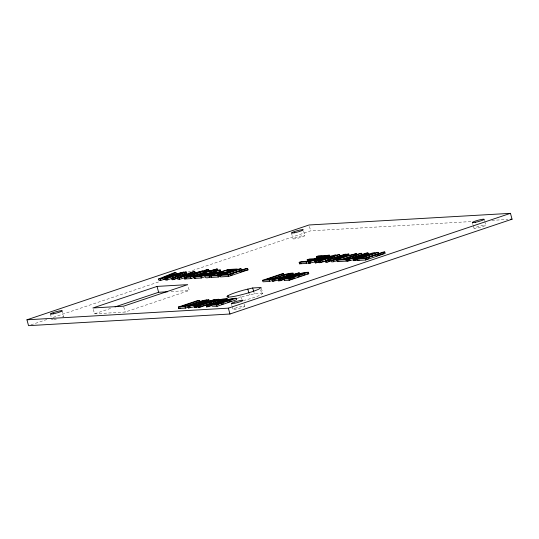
<?xml version="1.0" encoding="UTF-8"?>
<svg xmlns="http://www.w3.org/2000/svg" width="539" height="539" viewBox="0 0 539 539"><rect width="100%" height="100%" fill="white"/><g stroke="black" fill="none" stroke-linecap="round" stroke-linejoin="round"><path stroke-width="0.4" stroke-dasharray="2.69 2.02" d="M261.388 288.224L262.783 293.351L260.431 295.001A17.726 1.974 -15.2 0 1 245.562 300.001L244.106 300.364M30.932 324.862L47.668 319.236M53.246 317.363L159.234 281.742M187.922 272.094L310.646 230.847L471.766 221.529M93.314 309.426L94.514 313.826L111.923 307.971M94.514 313.826L125.149 312.047L189.263 290.501L187.868 285.374M262.783 293.351L254.32 293.836L245.777 295.85A17.726 1.974 -15.2 0 0 237.207 298.411M491.912 220.363L507.853 219.44M171.045 291.559L189.263 290.501M484.17 219.326L484.568 220.795M484.77 221.529L485.76 225.187A6.111 0.68 -15.2 0 1 476.88 228.179A6.111 0.68 -15.2 0 1 476.941 226.939A6.111 0.68 -15.2 0 1 485.76 225.187M472.366 222.486L472.966 224.682M473.168 225.417L473.963 228.347M309.453 226.454L310.646 230.847M303.659 231.258L304.852 235.658A6.111 0.68 -15.2 0 1 295.972 238.642A6.111 0.68 -15.2 0 1 296.032 237.403A6.111 0.68 -15.2 0 1 304.852 235.658M291.458 232.949L293.054 238.811M260.667 289.82L261.86 294.213M253.923 292.374L254.32 293.836M249.018 293.465L249.416 294.934M244.079 304.07L244.672 306.267M240.731 296.517L241.526 299.448M231.514 304.185L231.911 305.653M232.114 306.381L232.909 309.312M123.754 306.92L125.149 312.047M62.194 310.821L63.784 316.683A6.111 0.68 -15.2 0 0 62.079 316.636M50.39 313.974L51.98 319.836M56.319 319.357A6.111 0.68 -15.2 0 1 52.788 319.27M236.244 307.836L235.873 307.958A6.111 0.68 -15.2 0 0 233.468 309.521L233.663 309.514A6.111 0.68 -15.2 0 0 241.337 307.749L241.708 307.621A6.111 0.68 -15.2 0 0 244.113 306.058L243.918 306.071A6.111 0.68 -15.2 0 0 236.244 307.836"/><path stroke-width="0.81" d="M212.144 306.186L217.082 306.3L236.587 299.745L236.19 298.276L233.01 298.465L222.674 300.728L219.804 302.271L211.611 304.912L216.685 304.838L236.19 298.276M205.453 277.187C205.211 278.501 210.021 277.437 211.187 276.999M209.226 301.328L208.829 299.859L203.816 302.635L215.155 299.495L195.65 306.051L194.175 306.139L194.572 307.601L198.392 306.731M293.432 274.62L293.034 273.152L288.021 275.934L299.361 272.788L279.856 279.343L278.38 279.431L278.778 280.893L284.154 279.498M284.781 279.923L284.174 280.368L289.248 280.293L308.759 273.731L308.355 272.269L305.175 272.451L294.846 274.715L291.97 276.258L283.777 278.899L288.85 278.825L308.355 272.269M168.033 278.245L160.817 280.347L158.998 280.448L158.601 278.986L174.367 272.646L175.923 272.552L176.327 274.021L174.845 274.614M186.892 277.154L179.676 279.256L177.857 279.357L177.459 277.895L193.225 271.555L194.781 271.467L195.179 272.929L193.696 273.522M337.677 260.681L331.849 261.954L331.451 260.485L347.224 254.145L348.78 254.058L349.178 255.526M169.677 275.052L162.192 278.043L173.1 274.85L169.677 275.052L170.075 276.514M175.923 272.552L171.483 274.331L175.721 274.082L183.671 272.107L160.42 278.879L158.601 278.986M188.535 273.96L181.05 276.952L191.951 273.758L188.535 273.96L188.933 275.422M194.781 271.467L190.341 273.239L194.579 272.99L202.523 271.016L179.278 277.787L177.459 277.895M348.78 254.058L344.333 255.83L348.578 255.587L356.522 253.613L333.27 260.384L331.451 260.485M26.95 319.802L309.056 224.985L510.46 213.336L512.05 219.198L229.944 314.015L28.54 325.664L26.95 319.802L228.354 308.153L510.46 213.336M165.21 278.602L166.686 278.515L175.714 275.483L176.112 276.952L167.083 279.984L165.608 280.071L165.21 278.602L184.722 272.047L186.198 271.959L186.595 273.428L182.842 274.688M186.198 271.959L177.944 274.735C191.433 272.66 174.097 278.043 171.624 278.232L172.022 279.701L173.497 279.613L179.46 277.605M182.775 274.297L185.12 273.509M171.624 278.232L180.242 275.058L175.714 275.483M172.022 279.701L175.882 278.4M157.031 286.411L92.917 307.964L123.559 306.186L187.673 284.639L157.031 286.411L158.628 292.273L167.737 291.747M194.667 277.363L190.887 278.609L184.688 278.966L184.291 277.497L207.165 269.52L208.566 269.439L208.964 270.901M208.566 269.439L204.099 270.942L211.295 270.524L217.163 268.941L217.567 270.41M202.967 271.629L188.023 276.655L191.352 276.467L208.418 271.319L202.967 271.629L203.371 273.098M184.688 278.966L186.251 278.441M195.502 275.739L202.583 273.361M184.291 277.497L190.483 277.14L217.163 268.941M205.116 276.696L201.215 278.009L194.276 278.407L193.878 276.945L196.183 276.17L201.647 275.853L206.989 274.055L201.903 274.351L202.3 275.82M211.477 272.626L211.079 271.164L213.383 270.389L220.323 269.985L220.721 271.454L217.601 272.498M201.903 274.351L204.207 273.576L209.294 273.28L216.543 270.847L211.079 271.164M194.276 278.407L195.812 277.895M193.878 276.945L200.818 276.541L220.323 269.985M115.09 306.907L158.628 292.273M209.233 276.056L228.738 269.5L219.993 272.027L212.123 273.293L204.759 275.975L209.233 276.056L209.631 277.524M220.532 276.238L218.194 277.026L211.254 277.43L210.857 275.961L213.161 275.186L218.625 274.87L223.968 273.078L218.881 273.367L219.279 274.836M228.455 271.649L228.058 270.18L230.362 269.406L237.301 269.001L217.796 275.564L210.857 275.961M218.881 273.367L221.185 272.593L226.272 272.303L233.522 269.864L228.058 270.18M216.651 275.159L219.771 274.115M222.897 273.064L229.136 270.962L227.66 271.05M241.027 268.786L223.826 274.573L228.934 274.277L246.134 268.496L247.61 268.409L248.007 269.871L228.502 276.433L220.444 276.898L220.047 275.429L239.552 268.873L241.027 268.786L241.425 270.255L228.132 274.722M220.047 275.429L228.105 274.964L247.61 268.409M230.113 275.476L232.457 274.688M240.279 272.06L245.75 270.221M308.867 262.634L306.529 263.416L299.59 263.82L299.192 262.352L301.496 261.577L306.961 261.267L312.303 259.468L307.217 259.764L307.614 261.226M316.791 258.04L316.393 256.571L318.697 255.796L325.637 255.398L306.132 261.954L299.192 262.352M307.217 259.764L309.521 258.989L314.608 258.693L321.857 256.254L316.393 256.571M299.59 263.82L301.126 263.301M315.989 261.684L308.78 263.288L308.382 261.826L327.887 255.264L329.356 255.183L329.753 256.645M329.356 255.183L313.866 260.384L335.864 254.806L316.353 261.361L314.884 261.449L315.281 262.911L319.095 262.042M188.522 307.089L185.369 308.133L178.759 308.517L178.362 307.055L197.867 300.493L199.342 300.412L199.74 301.874L192.706 304.239M308.78 263.288L310.336 262.762M314.884 261.449L330.124 256.328L308.382 261.826M199.342 300.412L182.142 306.192C191.311 305.728 199.538 299.967 208.829 299.859M329.592 259.953L320.476 262.614L319 262.695L318.603 261.233L338.115 254.677L339.59 254.59L339.988 256.052L334.416 257.925M178.759 308.517L180.316 307.991M272.727 280.381L269.574 281.432L262.965 281.809L262.56 280.347L282.072 273.792L283.548 273.704L283.945 275.166M318.603 261.233L327.732 258.572L332.839 258.282L325.185 260.849L325.583 262.318L327.058 262.23L335.642 259.347M339.59 254.59L330.036 257.797L335.143 257.507L344.69 254.293L346.173 254.206L326.661 260.768L325.185 260.849M315.281 262.911L319.095 261.631M283.548 273.704L266.347 279.485C275.517 279.02 283.743 273.26 293.034 273.152M195.071 306.657L188.421 307.958L188.023 306.496L201.195 303.161L206.949 299.967L184.971 306.671L178.362 307.055M319 262.695L323.683 261.125M188.421 307.958L189.971 307.439M279.276 279.95L272.626 281.25L272.229 279.788L285.401 276.453L291.154 273.266L269.177 279.963L262.56 280.347M194.175 306.139L202.967 303.181L188.023 306.496M328.642 261.287L330.939 260.519M197.901 305.923L217.412 299.367L218.888 299.28L199.376 305.835L197.901 305.923L198.298 307.385L199.774 307.304L210.702 303.632M272.626 281.25L274.951 280.475M196.041 307.109L198.237 306.374M278.38 279.431L287.172 276.473L272.229 279.788M347.796 260.606L346.26 261.119L337.333 261.637L336.929 260.169L339.24 259.394L342.966 259.178L360.167 253.397L361.642 253.317L362.04 254.779L347.965 259.508M198.298 307.385L210.783 303.188M278.778 280.893L283.17 279.418M211.989 305.512L206.612 306.907L206.215 305.438L213.862 302.871C201.99 303.787 225.929 297.575 227.195 298.801L227.593 300.263M361.642 253.317L344.441 259.097L348.167 258.882L345.863 259.657L336.929 260.169M337.333 261.637L338.869 261.119M206.215 305.438L207.69 305.357L227.195 298.801M353.779 259.67L347.379 261.058L346.981 259.589L366.486 253.034L367.955 252.946L368.353 254.415M206.612 306.907L211.2 305.364M367.955 252.946L352.472 258.154L374.464 252.569L354.952 259.131L353.483 259.212L353.88 260.681L357.694 259.805M289.989 279.633L294.988 277.949M297.858 276.985L301.463 275.773M302.905 275.288L305.067 274.567M347.379 261.058L350.498 260.007M353.483 259.212L368.723 254.091L346.981 259.589M221.388 304.441L223.53 303.72M227.856 302.271L231.46 301.058M378.189 252.353L360.989 258.141L366.089 257.844L383.296 252.063L384.772 251.976L385.169 253.438L365.658 260L357.6 260.465L357.202 258.996L376.714 252.441L378.189 252.353L378.587 253.822L364.512 258.552M353.88 260.681L356.933 259.657M357.6 260.465L359.163 259.939M357.202 258.996L365.26 258.531L384.772 251.976M366.486 259.306L368.838 258.518M376.653 255.89L383.694 253.525M192.78 305.68L203.028 302.541L202.63 301.072M276.985 278.98L279.822 278.057M280.529 277.821L287.226 275.833L286.829 274.364M289.814 277.019C280.509 279.876 294.988 277.349 295.298 276.244L289.814 277.019L290.211 278.488L290.952 278.286M217.641 303.033C208.344 305.882 222.816 303.363 223.133 302.258L217.641 303.033L218.039 304.495M198.399 276.177L201.364 275.247M163.371 279.276L164.927 278.825M201.007 275.005L202.388 274.6M341.686 259.515L351.307 256.712M352.91 256.241L356.919 255.075M297.872 275.739L298.761 275.483M206.855 273.637L210.843 272.667L210.446 271.198M199.935 303.033L201.539 302.581M252.73 287.974L244.187 289.989A17.726 1.974 -15.2 0 0 229.311 294.988L227.573 295.945A17.726 1.974 -15.2 0 0 239.545 295.251L243.965 294.139A17.726 1.974 -15.2 0 0 258.841 289.14L261.186 287.489L252.73 287.974L253.721 291.639M510.372 219.292L512.05 219.198M219.178 271.541L220.721 271.454M246.532 269.958L248.007 269.871M307.163 273.825L308.759 273.731M183.098 275.658L183.496 275.698M365.26 258.531L365.658 260M354.952 259.131L355.349 260.593M348.538 259.502L348.935 260.964M345.863 259.657L346.26 261.119M333.27 260.384L333.668 261.846M327.732 258.572L328.13 260.041M326.661 260.768L327.058 262.23M320.078 261.146L320.476 262.614M316.353 261.361L316.75 262.83M309.938 261.732L310.336 263.2M306.132 261.954L306.529 263.416M287.671 274.196L288.069 275.658M288.85 278.825L289.248 280.293M279.856 279.343L280.253 280.812M269.177 279.963L269.574 281.432M247.819 289.072L248.816 292.738M228.105 274.964L228.502 276.433M227.882 295.77L228.28 297.238M228.354 308.153L229.944 314.015M217.796 275.564L218.194 277.026M209.839 271.232L210.237 272.7M216.685 304.838L217.082 306.3M200.818 276.541L201.215 278.009M207.69 305.357L208.088 306.819M203.466 300.903L203.863 302.366M199.376 305.835L199.774 307.304M190.483 277.14L190.887 278.609M195.65 306.051L196.048 307.52M179.278 277.787L179.676 279.256M184.971 306.671L185.369 308.133M173.1 278.144L173.497 279.613M166.686 278.515L167.083 279.984M160.42 278.879L160.817 280.347M222.29 301.409L225.295 301.53L232.498 299.105L227.06 299.805L222.29 301.409M294.456 275.395L297.461 275.517L304.67 273.098L299.226 273.792L294.456 275.395M207.717 275.166L209.981 275.395L217.776 272.774L213.242 273.361L207.717 275.166M213.444 301.928L216.105 302.116L223.503 299.63L218.261 300.317L213.444 301.928M342.528 256.551L335.049 259.542L345.95 256.355L342.528 256.551M234.647 301.975L234.283 302.103A6.111 0.68 -15.2 0 0 231.878 303.659L232.066 303.652A6.111 0.68 -15.2 0 0 239.747 301.887L240.118 301.759A6.111 0.68 -15.2 0 0 242.523 300.196L242.328 300.21A6.111 0.68 -15.2 0 0 234.647 301.975M53.307 313.806A6.111 0.68 -15.2 0 0 62.194 310.821A6.111 0.68 -15.2 0 0 53.374 312.566A6.111 0.68 -15.2 0 0 53.307 313.806M294.375 232.781A6.111 0.68 -15.2 0 0 303.262 229.796A6.111 0.68 -15.2 0 0 294.442 231.541A6.111 0.68 -15.2 0 0 294.375 232.781M475.283 222.317A6.111 0.68 -15.2 0 0 484.17 219.326A6.111 0.68 -15.2 0 0 475.351 221.078A6.111 0.68 -15.2 0 0 475.283 222.317"/></g></svg>
